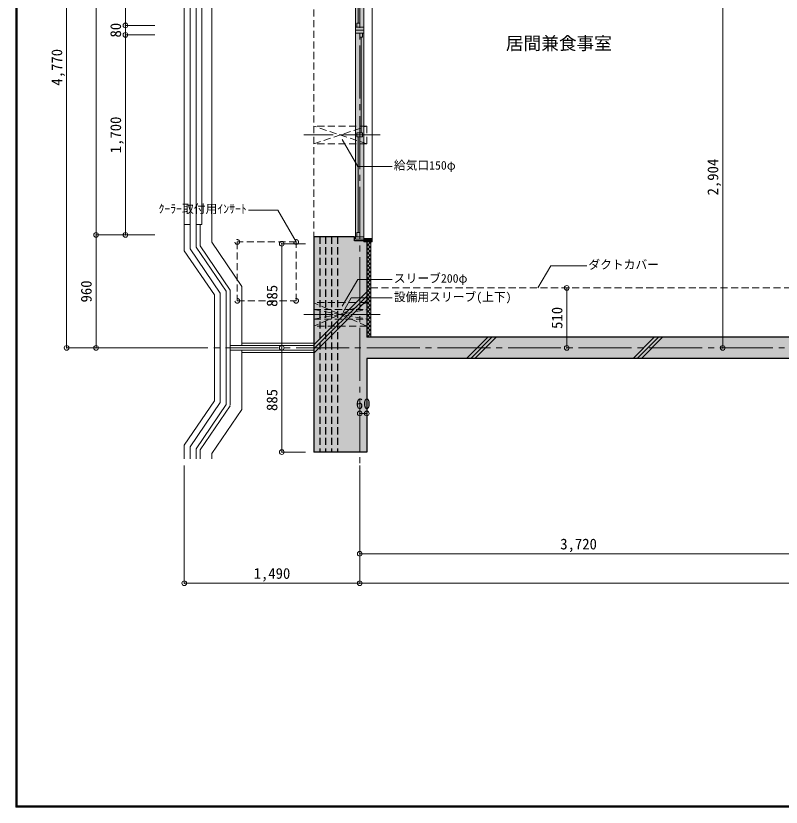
# Model space of a CAD drawing. Units: millimetres at full size, sheet at 1:50. Extents: x -9674 to 9699, y -6794 to 6791.
# Drawn here: x -9674 to -3172, y -6794 to -69 of the extents above; entities that cross this region are included whole.
import ezdxf
from ezdxf.enums import TextEntityAlignment as Align

# ---------------------------------------------------------------- set-up
doc = ezdxf.new("R2010")
doc.units = ezdxf.units.MM
doc.header["$LTSCALE"] = 50
doc.header["$PDMODE"] = 32
doc.header["$PDSIZE"] = 40
for name, pattern in [('CHAIN1', [8, 5, -1, 1, -1]), ('CHAIN2', [12, 9, -1, 1, -1]), ('DASHED1', [1.8, 1.2, -0.6])]:
    doc.linetypes.add(name, pattern=pattern)
for name, color, linetype, lineweight in [('0-0_図面枠', 7, 'Continuous', 9), ('1-0_芯', 7, 'CHAIN2', 9), ('1-1_躯体', 2, 'Continuous', 25), ('1-3_建具', 3, 'Continuous', 18), ('1-6_ﾊﾞﾙｺﾆｰ・階段', 4, 'Continuous', 9), ('1-7_その他', 7, 'DASHED1', 9), ('1-8_ハッチ', 4, 'Continuous', 9), ('1-A_文字', 7, 'Continuous', 9), ('1-B_寸法', 7, 'Continuous', 9), ('1-C_梁', 7, 'DASHED1', 9)]:
    doc.layers.add(name, color=color, linetype=linetype, lineweight=lineweight)
for name, color, linetype in [('4-0', 1, 'Continuous'), ('4-1', 2, 'Continuous'), ('4-F', 4, 'Continuous')]:
    doc.layers.add(name, color=color, linetype=linetype)
doc.styles.add('ＭＳ ゴシック', font='')
doc.styles.get('ＭＳ ゴシック').set_extended_font_data('MS Gothic')

msp = doc.modelspace()

# ---------------------------------------------------------------- linework, layer by layer
at = {"layer": '0-0_図面枠'}
for p, q in [((-9673.92, 6791.43), (-9673.92, -6793.93)), ((-9672.16, 6789.66), (-9672.16, -6792.16)), ((-9670.4, 6787.9), (-9670.4, -6790.4)), ((-9668.64, -6788.64), (-9668.64, 6786.14)), ((-9666.87, 6784.38), (-9666.87, -6786.88)), ((-9665.11, 6782.61), (-9665.11, -6785.11)), ((-9663.35, 6780.85), (-9663.35, -6783.35)), ((-9672.16, -6792.16), (9697.16, -6792.16)), ((-9670.4, -6790.4), (9695.4, -6790.4)), ((9693.64, -6788.64), (-9668.64, -6788.64)), ((-9666.87, -6786.88), (9691.87, -6786.88)), ((-9665.11, -6785.11), (9690.11, -6785.11)), ((-9663.35, -6783.35), (9688.35, -6783.35)), ((-9673.92, -6793.93), (9698.92, -6793.93))]:
    msp.add_line(p, q, dxfattribs=at)
at = {"layer": '1-0_芯'}
for p, q in [((-6752.5, 5079.12), (-6752.5, -3890.88)), ((-8492.5, -2890.88), (8517.5, -2890.88))]:
    msp.add_line(p, q, dxfattribs=at)
at = {"layer": '1-1_躯体'}
for p, q in [((-6797.5, -1945.88), (-7142.5, -1945.88)), ((-7142.5, -1945.88), (-7142.5, -3775.88)), ((-6797.5, -1980.88), (-6797.5, -1945.88)), ((-6717.5, -1980.88), (-6797.5, -1980.88)), ((-6692.5, -1990.88), (-6692.5, -2800.88)), ((-3092.5, -2800.88), (-6692.5, -2800.88)), ((-3092.5, -2980.88), (-6692.5, -2980.88)), ((-6692.5, -2980.88), (-6692.5, -3775.88)), ((-6692.5, -3775.88), (-7142.5, -3775.88))]:
    msp.add_line(p, q, dxfattribs=at)
at = {"layer": '1-1_躯体', "linetype": 'DASHED1'}
for p, q in [((-7092.5, -1945.88), (-7092.5, -3775.88)), ((-7042.5, -1945.88), (-7042.5, -3775.88)), ((-6992.5, -1945.88), (-6992.5, -3775.88)), ((-6942.5, -1945.88), (-6942.5, -3775.88))]:
    msp.add_line(p, q, dxfattribs=at)
at = {"layer": '1-3_建具', "color": 7, "lineweight": 9}
for p, q in [((-6645.5, -1960.88), (-6645.5, 3149.12)), ((-6787.5, 1839.12), (-6787.5, -150.88)), ((-6717.5, 1839.12), (-6717.5, -150.88)), ((-6787.5, -150.88), (-6787.5, -230.88)), ((-6717.5, -165.88), (-6787.5, -165.88)), ((-6787.5, -190.88), (-6717.5, -190.88)), ((-6717.5, -230.88), (-6717.5, -150.88)), ((-6717.5, -215.88), (-6787.5, -215.88)), ((-6787.5, -230.88), (-6787.5, -1930.88)), ((-6717.5, -230.88), (-6717.5, -1930.88)), ((-6890.98, -1080.88), (-6614.02, -1080.88)), ((-6890.98, -1080.88), (-6614.02, -1080.88)), ((-6787.5, -1965.88), (-6787.5, -1930.88)), ((-6717.5, -1945.88), (-6787.5, -1945.88)), ((-6717.5, -1930.88), (-6717.5, -1965.88)), ((-6787.5, -1965.88), (-6717.5, -1965.88))]:
    msp.add_line(p, q, dxfattribs=at)
at = {"layer": '1-3_建具'}
for p, q in [((-6764.5, 826.62), (-6764.5, -130.88)), ((-6752.5, -130.88), (-6776.5, -130.88)), ((-6776.5, -130.88), (-6776.5, -165.88)), ((-6752.5, -130.88), (-6752.5, -165.88)), ((-6752.5, -250.88), (-6752.5, -215.88)), ((-6728.5, -250.88), (-6752.5, -250.88)), ((-6740.5, -250.88), (-6740.5, -1063.38)), ((-6728.5, -250.88), (-6728.5, -215.88)), ((-6776.5, -1098.38), (-6776.5, -1063.38)), ((-6752.5, -1098.38), (-6752.5, -1063.38)), ((-6728.5, -1098.38), (-6776.5, -1098.38)), ((-6764.5, -1098.38), (-6764.5, -1910.88)), ((-6776.5, -1910.88), (-6752.5, -1910.88)), ((-6776.5, -1910.88), (-6776.5, -1945.88)), ((-6752.5, -1910.88), (-6752.5, -1945.88)), ((-6717.5, -1990.88), (-6717.5, -1960.88)), ((-6645.5, -1990.88), (-6717.5, -1990.88))]:
    msp.add_line(p, q, dxfattribs=at)
for points in [[(-6728.5, -1098.38), (-6728.5, -1063.38), (-6776.5, -1063.38)], [(-6645.5, -1990.88), (-6645.5, -1960.88), (-6717.5, -1960.88)]]:
    msp.add_lwpolyline(points, dxfattribs=at)
at = {"layer": '1-6_ﾊﾞﾙｺﾆｰ・階段', "color": 7}
for p, q in [((-8242.5, -2064.88), (-8242.5, 4979.12)), ((-8192.5, -2049.52), (-8192.5, 4979.12)), ((-8142.5, -2034.17), (-8142.5, 4979.12)), ((-8092.5, -1840.88), (-8092.5, 2079.12)), ((-8192.5, -1840.88), (-8242.5, -1840.88)), ((-8092.5, -1840.88), (-8142.5, -1840.88)), ((-8107.5, -2023.42), (-8107.5, -1840.88)), ((-8242.5, -2064.88), (-7987.5, -2440.88)), ((-8192.5, -2049.52), (-7937.5, -2425.52)), ((-8142.5, -2034.17), (-7887.5, -2410.17)), ((-8107.5, -2023.42), (-7852.5, -2399.42)), ((-7852.5, -3376.47), (-7852.5, -2399.42)), ((-7987.5, -3340.88), (-7987.5, -2440.88)), ((-7142.5, -2870.88), (-7852.5, -2870.88)), ((-7142.5, -2910.88), (-7852.5, -2910.88)), ((-8242.5, -3716.88), (-7987.5, -3340.88)), ((-8107.5, -3758.34), (-7852.5, -3382.34)), ((-8242.5, -3716.88), (-8242.5, -3832.29)), ((-8192.5, -3732.23), (-8192.5, -3832.29)), ((-8142.5, -3747.59), (-8142.5, -3832.29)), ((-8107.5, -3758.34), (-8107.5, -3832.29))]:
    msp.add_line(p, q, dxfattribs=at)
at = {"layer": '1-6_ﾊﾞﾙｺﾆｰ・階段'}
for p, q in [((-8007.5, 4059.12), (-8007.5, -1992.71)), ((-8007.5, -1992.71), (-7752.5, -2368.71)), ((-7752.5, -2870.88), (-7752.5, -2368.71)), ((-7142.5, -2850.88), (-7752.5, -2850.88)), ((-7752.5, -3413.05), (-7752.5, -2910.88)), ((-7142.5, -2930.88), (-7752.5, -2930.88)), ((-8007.5, -3789.05), (-7752.5, -3413.05)), ((-8007.5, -3789.05), (-8007.5, -3832.29))]:
    msp.add_line(p, q, dxfattribs=at)
at = {"layer": '1-6_ﾊﾞﾙｺﾆｰ・階段', "color": 7}
for points in [[(-8142.5, -3747.59), (-7887.5, -3371.59), (-7887.5, -2410.17)], [(-8192.5, -3732.23), (-7937.5, -3356.23), (-7937.5, -2425.52)]]:
    msp.add_lwpolyline(points, dxfattribs=at)
at = {"layer": '1-7_その他'}
for p, q in [((-6692.5, -1005.88), (-7142.5, -1005.88)), ((-7142.5, -1155.88), (-6692.5, -1005.88)), ((-6692.5, -1155.88), (-7142.5, -1005.88)), ((-6692.5, -1155.88), (-6692.5, -1005.88)), ((-6692.5, -1155.88), (-7142.5, -1155.88)), ((-7792.5, -1990.88), (-7792.5, -2490.88)), ((-7292.5, -1990.88), (-7792.5, -1990.88)), ((-7292.5, -2490.88), (-7292.5, -1990.88)), ((-7792.5, -2490.88), (-7292.5, -2490.88)), ((-6692.5, -2505.88), (-7142.5, -2505.88)), ((-6692.5, -2505.88), (-7142.5, -2706.26)), ((-6692.5, -2705.88), (-7142.5, -2507.05)), ((-7142.5, -2565.88), (-6692.5, -2645.88)), ((-7142.5, -2645.88), (-6692.5, -2565.88)), ((-7142.5, -2565.88), (-6692.5, -2565.88)), ((-7142.5, -2645.88), (-6692.5, -2645.88)), ((-6692.5, -2705.88), (-7142.5, -2705.88))]:
    msp.add_line(p, q, dxfattribs=at)
at = {"layer": '1-7_その他', "linetype": 'CHAIN1'}
for p, q in [((-6577.5, -1080.88), (-7242.5, -1080.88)), ((-6577.5, -2605.88), (-7242.5, -2605.88))]:
    msp.add_line(p, q, dxfattribs=at)
at = {"layer": '1-7_その他'}
for centre in [(-7792.5, -1990.88), (-7292.5, -1990.88), (-7792.5, -2490.88), (-7292.5, -2490.88)]:
    msp.add_circle(centre, 20, dxfattribs=at)
at = {"layer": '1-8_ハッチ'}
for p, q in [((-6692.5, -2025.6), (-6657.78, -1990.88)), ((-6692.5, -2004.91), (-6657.5, -2039.91)), ((-6671.18, -1990.88), (-6657.5, -2004.56)), ((-6657.5, -1990.88), (-6657.5, -2800.88)), ((-6692.5, -2060.95), (-6657.5, -2025.95)), ((-6692.5, -2040.27), (-6657.5, -2075.27)), ((-6692.5, -2096.31), (-6657.5, -2061.31)), ((-6692.5, -2075.62), (-6657.5, -2110.62)), ((-6692.5, -2131.66), (-6657.5, -2096.66)), ((-6692.5, -2110.98), (-6657.5, -2145.98)), ((-6692.5, -2167.02), (-6657.5, -2132.02)), ((-6692.5, -2146.33), (-6657.5, -2181.33)), ((-6692.5, -2202.37), (-6657.5, -2167.37)), ((-6692.5, -2181.69), (-6657.5, -2216.69)), ((-6692.5, -2237.73), (-6657.5, -2202.73)), ((-6692.5, -2217.05), (-6657.5, -2252.05)), ((-6692.5, -2273.08), (-6657.5, -2238.08)), ((-6692.5, -2252.4), (-6657.5, -2287.4)), ((-6692.5, -2308.44), (-6657.5, -2273.44)), ((-6692.5, -2287.76), (-6657.5, -2322.76)), ((-6692.5, -2343.79), (-6657.5, -2308.79)), ((-6692.5, -2323.11), (-6657.5, -2358.11)), ((-6692.5, -2379.15), (-6657.5, -2344.15)), ((-7142.5, -2864.5), (-6692.5, -2414.5)), ((-6692.5, -2358.47), (-6657.5, -2393.47)), ((-6692.5, -2414.5), (-6657.5, -2379.5)), ((-6692.5, -2393.82), (-6657.5, -2428.82)), ((-6692.5, -2449.86), (-6657.5, -2414.86)), ((-7142.5, -2899.86), (-6692.5, -2449.86)), ((-7142.5, -2935.21), (-6692.5, -2485.21)), ((-6692.5, -2429.18), (-6657.5, -2464.18)), ((-6692.5, -2485.21), (-6657.5, -2450.21)), ((-6692.5, -2464.53), (-6657.5, -2499.53)), ((-6692.5, -2520.57), (-6657.5, -2485.57)), ((-6692.5, -2499.89), (-6657.5, -2534.89)), ((-6692.5, -2555.93), (-6657.5, -2520.93)), ((-6692.5, -2535.24), (-6657.5, -2570.24)), ((-6692.5, -2591.28), (-6657.5, -2556.28)), ((-6692.5, -2570.6), (-6657.5, -2605.6)), ((-6692.5, -2626.64), (-6657.5, -2591.64)), ((-6692.5, -2605.95), (-6657.5, -2640.95)), ((-6692.5, -2661.99), (-6657.5, -2626.99)), ((-6692.5, -2641.31), (-6657.5, -2676.31)), ((-6692.5, -2697.35), (-6657.5, -2662.35)), ((-6692.5, -2676.66), (-6657.5, -2711.66)), ((-6692.5, -2732.7), (-6657.5, -2697.7)), ((-6692.5, -2712.02), (-6657.5, -2747.02)), ((-6692.5, -2768.06), (-6657.5, -2733.06)), ((-6692.5, -2747.38), (-6657.5, -2782.38)), ((-6692.5, -2782.73), (-6674.35, -2800.88)), ((-6689.97, -2800.88), (-6657.5, -2768.41)), ((-5844.66, -2980.88), (-5664.66, -2800.88)), ((-5809.31, -2980.88), (-5629.31, -2800.88)), ((-5773.95, -2980.88), (-5593.95, -2800.88)), ((-4430.45, -2980.88), (-4250.45, -2800.88)), ((-4395.09, -2980.88), (-4215.09, -2800.88)), ((-4359.74, -2980.88), (-4179.74, -2800.88))]:
    msp.add_line(p, q, dxfattribs=at)
at = {"layer": '1-A_文字'}
for p, q in [((-5237.89, -2380.88), (-5128.97, -2192.22)), ((-5128.97, -2192.22), (-4824.06, -2192.22)), ((-6900.78, -2536.07), (-6769.39, -2308.51)), ((-6769.39, -2308.51), (-6476.53, -2308.51))]:
    msp.add_line(p, q, dxfattribs=at)
for points in [[(-6900.78, -1120.66), (-6769.39, -1348.22), (-6476.53, -1348.22)], [(-7292.5, -1990.88), (-7447.97, -1721.59), (-7698.04, -1721.59)], [(-6893.5, -2586.37), (-6824.36, -2466.63), (-6476.53, -2466.63)]]:
    msp.add_lwpolyline(points, dxfattribs=at)
at = {"layer": '1-B_寸法'}
for p, q in [((-8992.5, -1930.88), (-8992.5, 3119.12)), ((-9242.5, 1879.12), (-9242.5, -2890.88)), ((-8742.5, -150.88), (-8742.5, 1839.12)), ((-3668.81, -2890.88), (-3668.81, 13.12)), ((-8742.5, -150.88), (-8742.5, -230.88)), ((-8742.5, -150.88), (-8492.5, -150.88)), ((-8742.5, -230.88), (-8742.5, -1930.88)), ((-8742.5, -230.88), (-8492.5, -230.88)), ((-8992.5, -1930.88), (-8492.5, -1930.88)), ((-8992.5, -2890.88), (-8992.5, -1930.88)), ((-7414.41, -2005.88), (-7211.65, -2005.88)), ((-7414.41, -2005.88), (-7414.41, -2890.88)), ((-4993.04, -2890.88), (-4993.04, -2380.88)), ((-9242.5, -2890.88), (-8492.5, -2890.88)), ((-7414.41, -2890.88), (-7414.41, -3775.88)), ((-6692.5, -3447.9), (-6752.5, -3447.9)), ((-7414.41, -3775.88), (-7211.65, -3775.88)), ((-8242.5, -4890.88), (-8242.5, -3890.88)), ((-6752.5, -4890.88), (-6752.5, -3890.88)), ((-6752.5, -4640.88), (-3032.5, -4640.88)), ((-8242.5, -4890.88), (-6752.5, -4890.88)), ((-6752.5, -4890.88), (6747.5, -4890.88))]:
    msp.add_line(p, q, dxfattribs=at)
at = {"layer": '1-B_寸法', "color": 3}
for p in [(-8742.5, -150.88), (-8742.5, -230.88), (-8992.5, -1930.88), (-8742.5, -1930.88), (-7414.41, -2005.88), (-4993.04, -2380.88), (-9242.5, -2890.88), (-8992.5, -2890.88), (-7414.41, -2890.88), (-4993.04, -2890.88), (-3668.81, -2890.88), (-6752.5, -3447.9), (-6692.5, -3447.9), (-7414.41, -3775.88), (-6752.5, -4640.88), (-8242.5, -4890.88), (-6752.5, -4890.88)]:
    msp.add_point(p, dxfattribs=at)
at = {"layer": '1-C_梁'}
for p, q in [((-7142.5, 3134.12), (-7142.5, -1945.88)), ((-6657.5, -2380.88), (-3092.5, -2380.88))]:
    msp.add_line(p, q, dxfattribs=at)
at = {"layer": '4-0'}
for points in [[(-6797.5, -1945.88), (-7142.5, -1945.88), (-7142.5, -3775.88)], [(-7142.5, -3775.88), (-6797.5, -1980.88), (-6797.5, -1945.88)], [(-7142.5, -3775.88), (-6717.5, -1990.88), (-6717.5, -1980.88)], [(-7142.5, -3775.88), (-6717.5, -1980.88), (-6797.5, -1980.88)], [(-7142.5, -3775.88), (-6692.5, -3775.88), (-6692.5, -1990.88)], [(-7142.5, -3775.88), (-6692.5, -1990.88), (-6717.5, -1990.88)], [(-3092.5, -2800.88), (-3092.5, -2980.88), (-6692.5, -2800.88), (-6692.5, -2980.88)]]:
    msp.add_solid(points, dxfattribs=at)
at = {"layer": '4-1'}
msp.add_solid([(-6787.5, 3154.12), (-6717.5, 3154.12), (-6787.5, -1965.88), (-6717.5, -1965.88)], dxfattribs=at)
at = {"layer": '4-F'}
for points in [[(-6717.5, -1960.88), (-6645.5, -1960.88), (-6717.5, -1990.88), (-6645.5, -1990.88)], [(-6692.5, -1990.88), (-6657.5, -1990.88), (-6692.5, -2800.88), (-6657.5, -2800.88)]]:
    msp.add_solid(points, dxfattribs=at)

# ---------------------------------------------------------------- texts
at = {"layer": '1-A_文字', "style": 'ＭＳ ゴシック'}
for s, height, p in [('居間兼食事室', 110, (-5510.35, -390.29)), ('給気口150φ', 73.31, (-6462.42, -1398.28)), ('ｸｰﾗｰ取付用ｲﾝｻｰﾄ', 73.31, (-8461.86, -1767.99)), ('ダクトカバー', 73.31, (-4809.95, -2242.16)), ('スリーブ200φ', 73.31, (-6462.42, -2358.45)), ('設備用スリーブ(上下)', 73.31, (-6462.42, -2516.56))]:
    msp.add_text(s, height=height, dxfattribs=at).set_placement(p, align=Align.BOTTOM_LEFT)
at = {"layer": '1-B_寸法', "style": 'ＭＳ ゴシック'}
for s, p in [('80', (-8752.5, -253.38)), ('4,770', (-9252.5, -662.13)), ('1,700', (-8752.5, -1237.13)), ('2,904', (-3678.81, -1595.13)), ('960', (-9002.5, -2504.63)), ('885', (-7424.41, -2542.13)), ('510', (-5003.04, -2729.63)), ('885', (-7424.41, -3427.13))]:
    msp.add_text(s, height=91.64, rotation=90, dxfattribs=at).set_placement(p, align=Align.BOTTOM_LEFT)
for s, p in [('60', (-6785, -3437.9)), ('3,720', (-5048.75, -4630.88)), ('1,490', (-7653.75, -4880.88))]:
    msp.add_text(s, height=91.64, dxfattribs=at).set_placement(p, align=Align.BOTTOM_LEFT)

doc.saveas('drawing.dxf')
